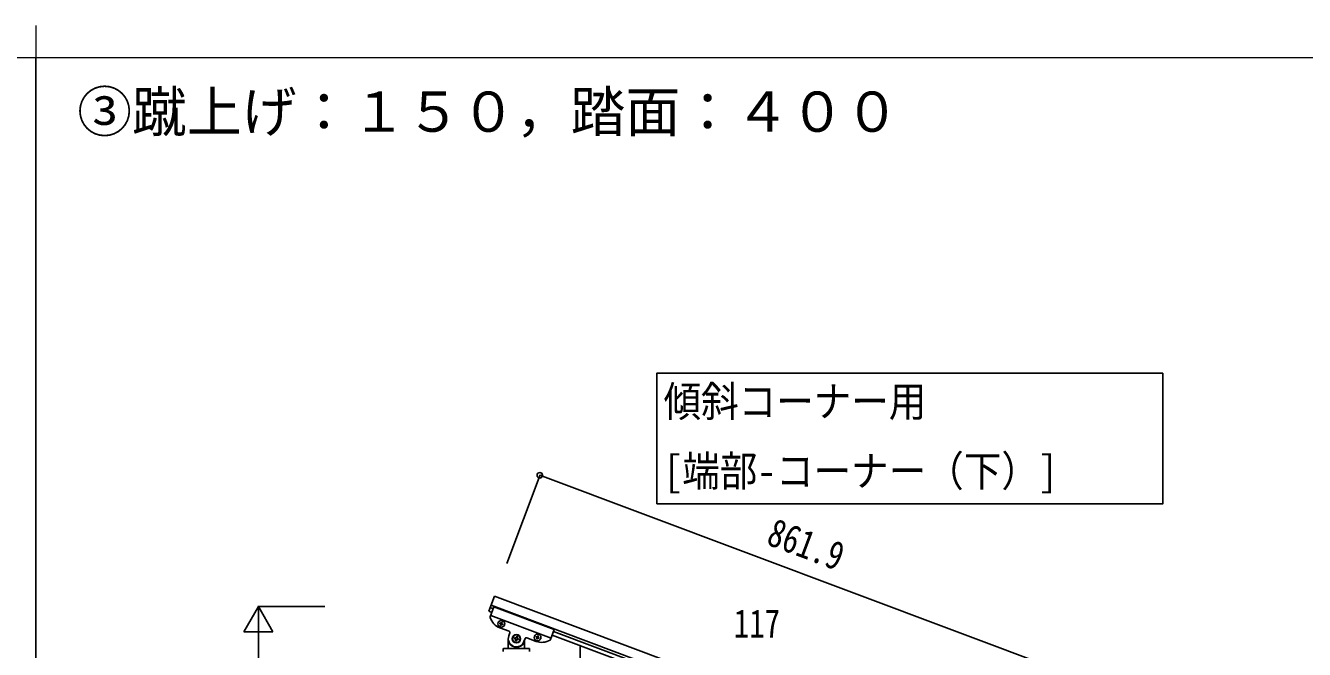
# Model space of a CAD drawing. Units: millimetres, scale not verified. Extents: x -4143 to 4140, y -2900 to 2898.
# Drawn here: x 44 to 2027, y 1931 to 2898 of the extents above; entities that cross this region are included whole.
import ezdxf
from ezdxf.enums import TextEntityAlignment as Align

# ---------------------------------------------------------------- set-up
doc = ezdxf.new("R2010")
doc.units = ezdxf.units.MM
doc.header["$LTSCALE"] = 10
for name, color, linetype in [('0-1_USER1', 3, 'Continuous'), ('0-3_YKK_A1', 4, 'Continuous'), ('0-4_YKK_D', 6, 'Continuous')]:
    doc.layers.add(name, color=color, linetype=linetype)
doc.layers.add('0-5_YKK_ZWAK', color=92, linetype='Continuous', lineweight=18)
doc.styles.add('ＭＳ ゴシック', font='')
doc.styles.get('ＭＳ ゴシック').set_extended_font_data('MS Gothic')

msp = doc.modelspace()

# ---------------------------------------------------------------- linework, layer by layer
at = {"layer": '0-3_YKK_A1'}
for p, q in [((59.92, 2847.5), (59.92, -2452.5)), ((770.93, 2013.58), (762.15, 1990.17)), ((770.93, 2013.58), (1577.89, 1710.9)), ((766.83, 1988.41), (762.15, 1990.17)), ((768.94, 1994.03), (764.26, 1995.79)), ((770.01, 1996.89), (764.28, 1981.62)), ((858.73, 1948.67), (765.1, 1983.79)), ((765.66, 1999.53), (1572.62, 1696.86)), ((863.64, 1961.78), (770.01, 1996.89)), ((793.77, 1959.15), (779.26, 1964.59)), ((780.36, 1971.63), (779.46, 1971.97)), ((782.72, 1969.72), (783.62, 1969.38)), ((792.39, 1933.5), (792.39, 1947.5)), ((793.18, 1951.89), (794.94, 1956.57)), ((803.27, 1948.81), (802.03, 1949.28)), ((806.51, 1946.19), (807.75, 1945.72)), ((818.35, 1947.79), (816.59, 1943.11)), ((817.39, 1945.23), (817.39, 1933.5)), ((835.44, 1943.52), (820.92, 1948.96)), ((836.2, 1949.66), (835.3, 1950)), ((839.23, 1949.55), (840.13, 1949.21)), ((863.64, 1961.78), (857.91, 1946.5)), ((1525.95, 1703.68), (860.46, 1953.29)), ((1528.06, 1709.3), (862.57, 1958.91)), ((784.39, 1931.5), (784.39, 1928)), ((824.39, 1932.5), (785.39, 1932.5)), ((793.39, 1940.5), (793.66, 1940.5)), ((816.39, 1940.5), (816.11, 1940.5)), ((825.39, 1931.5), (825.39, 1928)), ((903.89, 1079.73), (903.89, 1937.01))]:
    msp.add_line(p, q, dxfattribs=at)
msp.add_lwpolyline([(1807.44, 2359.19), (1807.44, 2156.64), (1022.88, 2156.64), (1022.88, 2359.19)], close=True, dxfattribs=at)
for points in [[(779.46, 1971.97), (779.12, 1971.07), (780.02, 1970.73)], [(780.58, 1969.5), (780.25, 1968.6), (781.15, 1968.26), (781.48, 1969.16)], [(782.49, 1971.86), (782.83, 1972.75), (781.93, 1973.09), (781.6, 1972.19)], [(783.62, 1969.38), (783.96, 1970.28), (783.06, 1970.62)], [(802.03, 1949.28), (801.57, 1948.04), (802.8, 1947.58)], [(803.57, 1945.88), (803.11, 1944.64), (804.35, 1944.18), (804.81, 1945.41)], [(806.2, 1949.12), (806.66, 1950.36), (805.43, 1950.82), (804.97, 1949.59)], [(807.75, 1945.72), (808.21, 1946.96), (806.97, 1947.42)], [(835.3, 1950), (835.64, 1950.9), (836.54, 1950.56)], [(837.66, 1948.09), (837.32, 1947.19), (836.43, 1947.53), (836.76, 1948.42)], [(837.77, 1951.12), (838.11, 1952.02), (839.01, 1951.68), (838.67, 1950.78)], [(840.13, 1949.21), (839.8, 1948.31), (838.9, 1948.65)]]:
    msp.add_lwpolyline(points, dxfattribs=at)
for centre, radius in [((781.54, 1970.68), 5.3), ((804.89, 1947.5), 6.5), ((804.89, 1947.5), 6), ((837.72, 1949.6), 5.3)]:
    msp.add_circle(centre, radius, dxfattribs=at)
for centre, radius, start, end in [((766.16, 1980.91), 2, 159.44, 197.93995), ((788.04, 1988), 25, 197.93995, 249.44), ((779.69, 1969.83), 0.96, 339.44, 69.44), ((780.7, 1972.53), 0.96, 249.44, 339.44), ((782.38, 1968.82), 0.96, 69.44, 159.44), ((783.39, 1971.52), 0.96, 159.44, 249.44), ((804.89, 1947.5), 12.5, 159.44, 339.44), ((793.07, 1957.27), 2, 339.44, 69.44), ((802.34, 1946.34), 1.32, 339.44, 69.44), ((803.73, 1950.05), 1.32, 249.44, 339.44), ((806.05, 1944.95), 1.32, 69.44, 159.44), ((807.44, 1948.66), 1.32, 159.44, 249.44), ((820.22, 1947.09), 2, 69.44, 159.44), ((844.22, 1966.93), 25, 249.44, 300.94005), ((835.86, 1948.76), 0.96, 339.44, 69.44), ((836.88, 1951.46), 0.96, 249.44, 339.44), ((838.56, 1947.75), 0.96, 69.44, 159.44), ((839.57, 1950.45), 0.96, 159.44, 249.44), ((856.04, 1947.2), 2, 300.94005, 339.44), ((785.39, 1931.5), 1, 90, 180), ((791.39, 1933.5), 1, 270, 0), ((793.39, 1939.5), 1, 90, 180), ((793.66, 1940), 0.5, 33.74899, 90), ((804.89, 1947.5), 13, 213.74899, 326.25101), ((816.11, 1940), 0.5, 90, 146.25101), ((816.39, 1939.5), 1, 0, 90), ((818.39, 1933.5), 1, 180, 270), ((824.39, 1931.5), 1, 0, 90)]:
    msp.add_arc(centre, radius, start, end, dxfattribs=at)
at = {"layer": '0-4_YKK_D'}
for p, q in [((789.89, 2064.14), (841.52, 2201.77)), ((841.17, 2200.84), (1648.13, 1898.16)), ((404.89, 1997.5), (382.39, 1958.53)), ((507.89, 1997.5), (403.89, 1997.5)), ((404.89, 1997.5), (427.39, 1958.53)), ((404.89, 1997.5), (404.89, 1919.56)), ((382.39, 1958.53), (427.39, 1958.53)), ((404.89, 1042.5), (404.89, 1952.5))]:
    msp.add_line(p, q, dxfattribs=at)
msp.add_circle((841.17, 2200.84), 4.25, dxfattribs=at)
at = {"layer": '0-5_YKK_ZWAK', "color": 7}
for p, q in [((59.92, 2897.5), (59.92, 2847.5)), ((3959.92, 2847.5), (-3840.08, 2847.5))]:
    msp.add_line(p, q, dxfattribs=at)

# ---------------------------------------------------------------- texts
at = {"layer": '0-1_USER1', "style": 'ＭＳ ゴシック'}
msp.add_text('③蹴上げ：１５０，踏面：４００', height=62.32, dxfattribs=at).set_placement((123.89, 2714.3), align=Align.BOTTOM_LEFT)
at = {"layer": '0-3_YKK_A1', "style": 'ＭＳ ゴシック', "width": 0.9}
for s, p in [('傾斜コーナー用', (1033.11, 2277.37)), ('[端部-コーナー（下）]', (1033.11, 2169.58))]:
    msp.add_text(s, height=47.42, dxfattribs=at).set_placement(p, align=Align.BOTTOM_LEFT)
at = {"layer": '0-4_YKK_D', "style": 'ＭＳ ゴシック', "width": 0.8}
msp.add_text('861.9', height=43.99, rotation=339.44, dxfattribs=at).set_placement((1185.99, 2082.18), align=Align.BOTTOM_LEFT)
msp.add_text('117', height=43.99, dxfattribs=at).set_placement((1141.99, 1935.93), align=Align.BOTTOM_LEFT)

doc.saveas('drawing.dxf')
